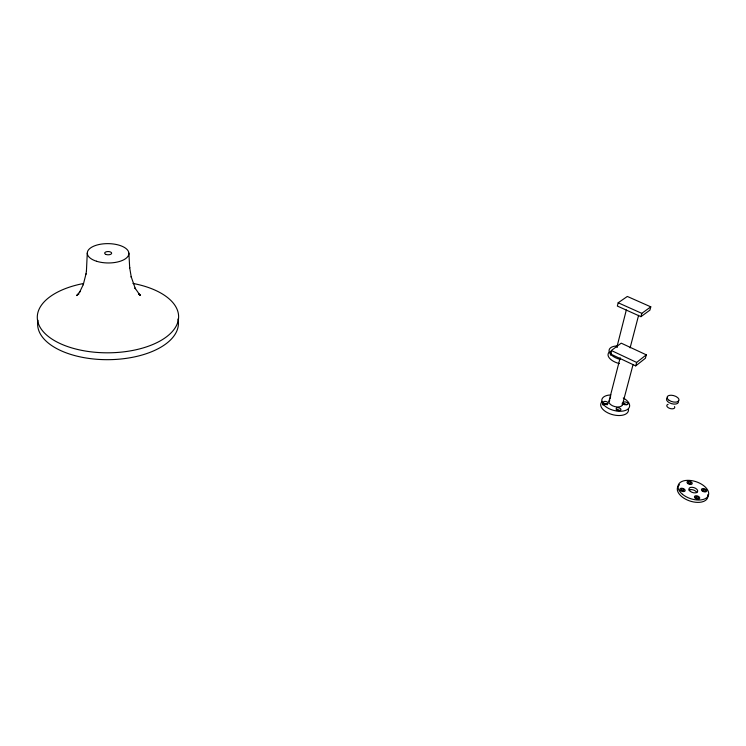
<?xml version="1.0" encoding="UTF-8"?>
<svg xmlns="http://www.w3.org/2000/svg" width="746" height="746" viewBox="0 0 746 746"><rect width="100%" height="100%" fill="white"/><g stroke="black" fill="none" stroke-linecap="round" stroke-linejoin="round"><path stroke-width="1.12" d="M87.273 253.174L86.433 271.05M85.949 274.304L86.508 270.537M86.032 273.782L83.244 284.785M618.173 302.773L617.352 306.065L640.935 316.668L649.915 310.131L650.782 306.839L627.321 296.451L618.173 302.773L641.812 313.357L650.782 306.839M611.338 350.508L610.47 353.958L635.704 365.885L645.383 358.276L646.306 354.844L621.222 343.16L611.338 350.508L636.627 362.425L646.306 354.844M616.933 346.974L626.342 309.907M608.978 401.301L620.178 357.744M630.109 347.869L638.613 315.288M640.935 316.668L641.812 313.357M622.416 404.77L633.065 364.552M635.704 365.885L636.627 362.425M83.459 284.179L79.71 292.022L80.176 291.332L76.577 295.565L79.011 293.849M138.579 294.073L140.5 295.397L138.467 293.719L140.006 295.202L134.989 288.049L135.324 288.683L131.165 276.663L131.287 277.195L129.645 267.525L129.701 268.019L128.881 253.164M707.805 494.626A15.899 8.924 18.7 0 1 689.453 500.855A15.899 8.924 18.7 0 1 679.541 484.732M688.968 490.103A4.541 2.555 18.6 0 1 693.314 489.954A4.541 2.555 18.6 0 1 696.82 492.658M623.264 398.01A14.286 7.553 14.7 0 1 625.521 410.431A14.286 7.553 14.7 0 1 603.915 405.059A14.286 7.553 14.7 0 1 610.965 394.96M628.468 409.302A14.249 7.581 14.8 0 1 611.589 414.375A14.249 7.581 14.8 0 1 602.498 401.273M603.16 405.125A2.443 1.305 14.5 0 1 602.805 404.435M603.113 403.754A2.443 1.305 14.5 0 1 605.398 403.502A2.443 1.305 14.5 0 1 607.449 404.752M616.215 409.946A2.462 1.315 14.9 0 1 619.842 410.636M622.742 404.696A2.443 1.296 15 0 1 624.346 403.931A2.443 1.296 15 0 1 626.789 404.714M610.582 396.956A2.425 1.278 14.5 0 1 610.601 396.229M609.995 398.784A2.425 1.278 14.6 0 1 610.47 397.898M604.642 404.099A1.222 0.653 14.5 0 1 606.293 404.724M616.923 410.682A1.231 0.662 14.9 0 1 618.602 410.682M624.262 404.696A1.222 0.643 15 0 1 625.269 404.705M622.201 403.213A6.938 3.674 14.7 0 1 614.918 406.645A6.938 3.674 14.7 0 1 609.79 400.117M620.411 359.497A13.335 6.602 14 0 1 609.118 351.459A13.335 6.602 14 0 1 617.595 345.939M619.357 363.591A13.307 6.63 14 0 1 609.165 352.205M611.394 353.399A2.285 1.138 13.7 0 1 611.31 351.571M610.554 355.105A2.285 1.138 13.8 0 1 610.293 354.854M617.175 347.272A2.266 1.119 13.8 0 1 617.315 346.974M678.273 401.04A6.164 3.161 16 0 1 671.549 403.67A6.164 3.161 16 0 1 667.4 397.879M674.543 406.598A4.094 2.117 16.1 0 1 672.519 408.817A4.094 2.117 16.1 0 1 667.456 407.027A4.094 2.117 16.1 0 1 668.127 404.323M132.956 283.433A70.656 35.799 -0.3 0 1 164.334 338.376A70.656 35.799 -0.3 0 1 51.241 338.591A70.656 35.799 -0.3 0 1 83.449 283.527M177.93 319.027A70.404 35.995 -0.4 0 1 108.571 359.675A70.404 35.995 -0.4 0 1 38.009 320.286M680.697 490.663A2.732 1.539 18.3 0 0 685.08 490.868A2.732 1.539 18.3 0 0 681.797 488.229A2.732 1.539 18.3 0 0 680.697 490.663M695.263 498.225A2.751 1.548 18.9 0 0 699.664 498.421A2.751 1.548 18.9 0 0 696.326 495.745A2.751 1.548 18.9 0 0 695.263 498.225M702.284 490.989A2.732 1.52 18.9 0 0 706.648 491.185A2.732 1.52 18.9 0 0 703.319 488.555A2.732 1.52 18.9 0 0 702.284 490.989M687.821 483.548A2.704 1.501 18.3 0 0 692.157 483.753A2.704 1.501 18.3 0 0 688.884 481.161A2.704 1.501 18.3 0 0 687.821 483.548M681.611 490.29A1.361 0.765 18.3 0 0 683.802 490.392A1.361 0.765 18.3 0 0 682.161 489.078A1.361 0.765 18.3 0 0 681.611 490.29M696.167 497.843A1.38 0.774 18.9 0 0 698.368 497.936A1.38 0.774 18.9 0 0 696.699 496.603A1.38 0.774 18.9 0 0 696.167 497.843M703.189 490.616A1.361 0.755 18.9 0 0 705.362 490.709A1.361 0.755 18.9 0 0 703.702 489.404A1.361 0.755 18.9 0 0 703.189 490.616M688.717 483.184A1.352 0.755 18.3 0 0 690.889 483.287A1.352 0.755 18.3 0 0 689.257 481.991A1.352 0.755 18.3 0 0 688.717 483.184M682.515 494.318A15.927 8.915 18.6 0 0 708.187 495.866A15.927 8.915 18.6 0 0 689.332 480.368A15.927 8.915 18.6 0 0 682.515 494.318M690.302 491.334A4.551 2.546 18.6 0 0 697.594 491.651A4.551 2.546 18.6 0 0 692.074 487.278A4.551 2.546 18.6 0 0 690.302 491.334M604.213 403.53A2.452 1.305 14.5 0 0 608.074 403.4A2.452 1.305 14.5 0 0 604.857 401.367A2.452 1.305 14.5 0 0 604.213 403.53M617.054 409.908A2.471 1.315 14.9 0 0 620.933 409.778A2.471 1.315 14.9 0 0 617.669 407.717A2.471 1.315 14.9 0 0 617.054 409.908M624.16 404.071A2.452 1.287 15 0 0 628.001 403.94A2.452 1.287 15 0 0 624.747 401.917A2.452 1.287 15 0 0 624.16 404.071M669.153 400.35A6.173 3.152 16 0 0 678.944 400.499A6.173 3.152 16 0 0 671.046 395.221A6.173 3.152 16 0 0 669.153 400.35M96.504 261.24A20.813 9.67 0.6 0 0 128.844 254.106A20.813 9.67 0.6 0 0 98.901 244.548A20.813 9.67 0.6 0 0 96.504 261.24M106.184 254.498A3.497 1.623 0.6 0 0 111.648 253.323A3.497 1.623 0.6 0 0 106.659 251.691A3.497 1.623 0.6 0 0 106.184 254.498"/></g></svg>
